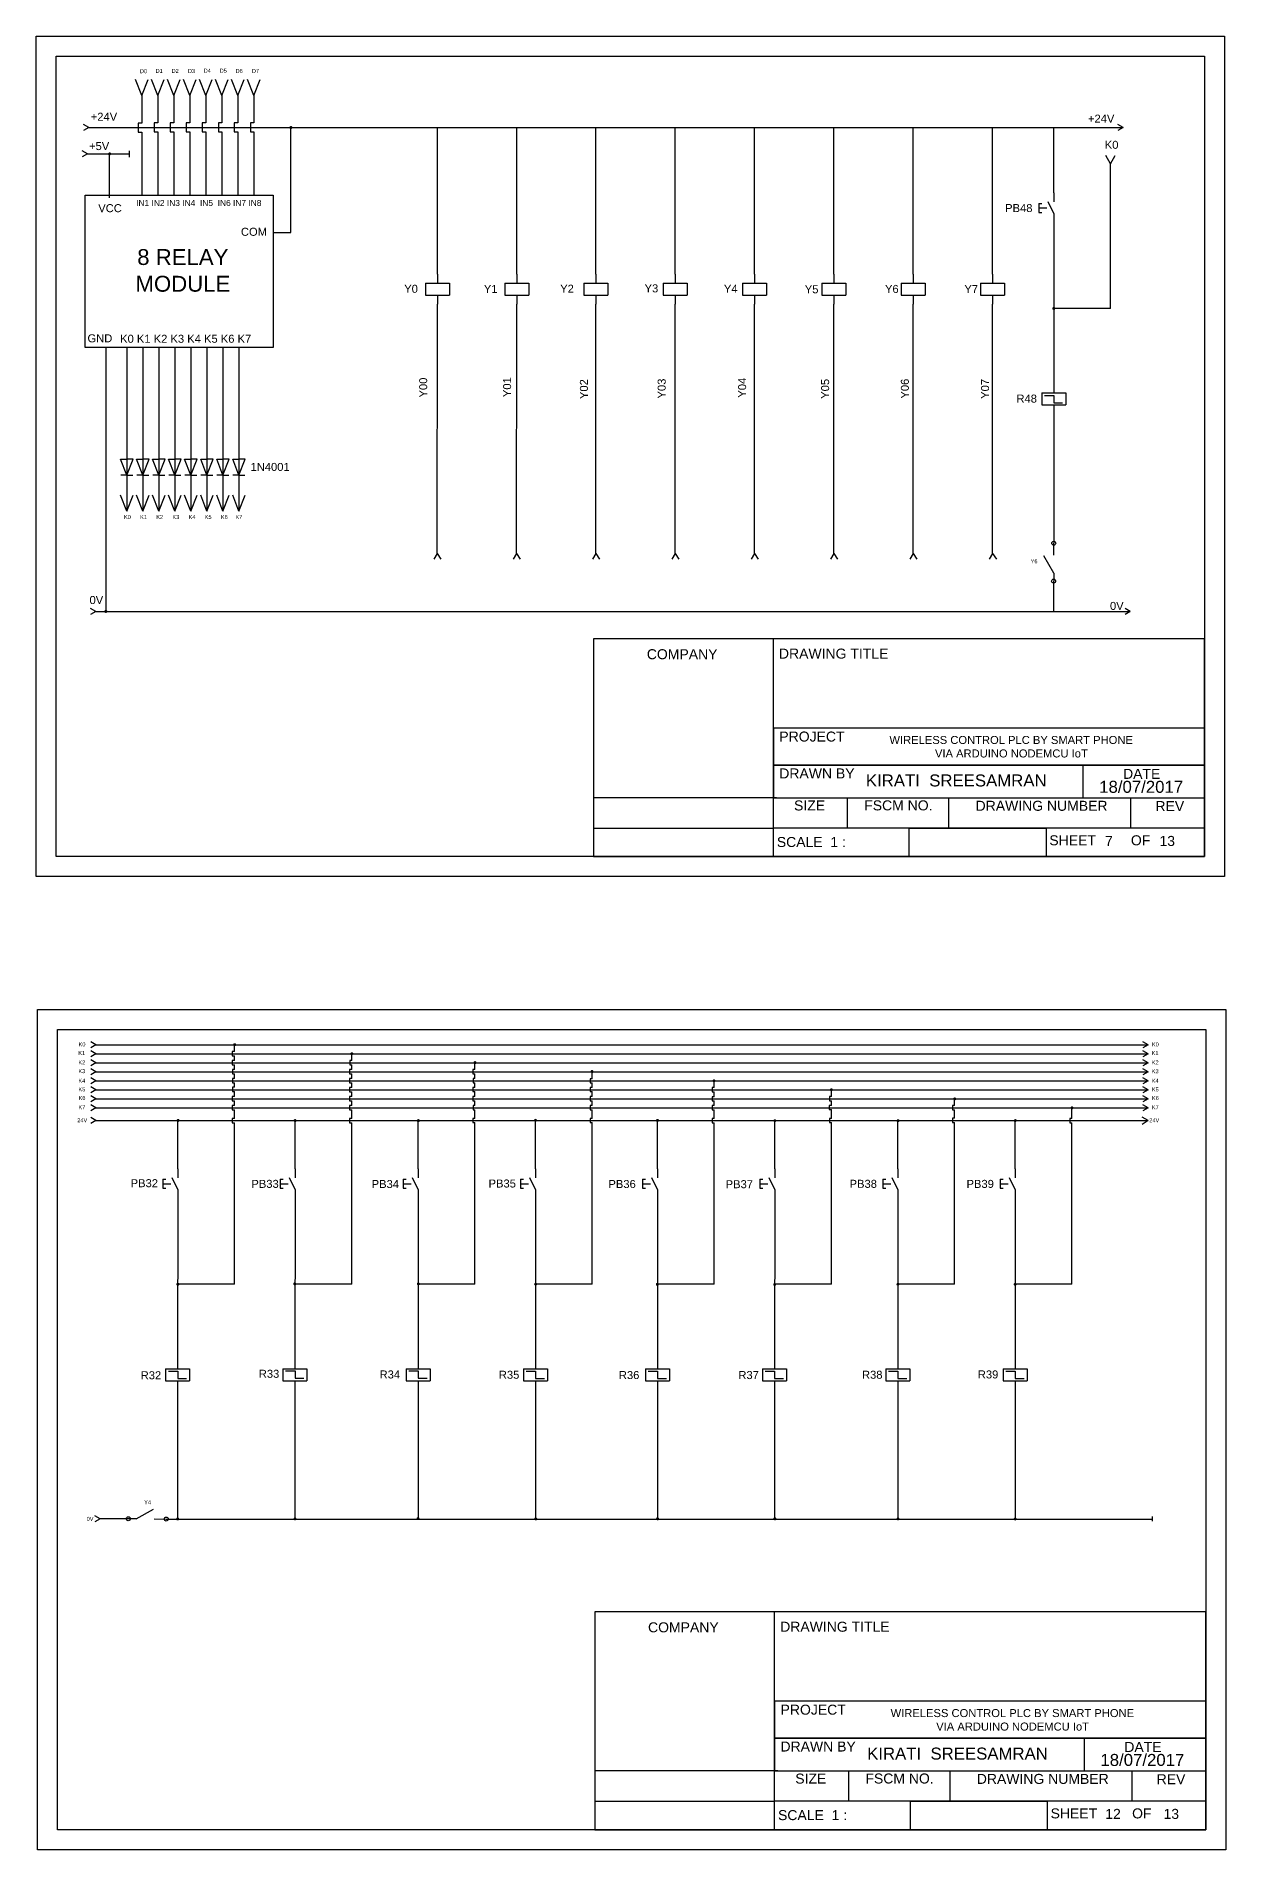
# Model space of a CAD drawing. Header units: millimetres. Extents: x -6 to 1596, y 16 to 720.
# Drawn here: x 317.9 to 615.2, y 17.9 to 471.1 of the extents above; entities that cross this region are included whole.
import ezdxf

# ---------------------------------------------------------------- set-up
doc = ezdxf.new("R2010")
doc.units = ezdxf.units.MM
for name, pattern in [('ACAD_ISO02W100', [15, 12, -3]), ('AUSGEZOGEN', [0]), ('GESTRICHELT', [3, 2, -1]), ('PHANTOM', [2.5, 1.25, -0.25, 0.25, -0.25, 0.25, -0.25])]:
    doc.linetypes.add(name, pattern=pattern)
for name, color, linetype in [('1', 7, 'AUSGEZOGEN'), ('Dash', 7, 'ACAD_ISO02W100'), ('LINES', 7, 'PHANTOM'), ('TCONNECTIONS', 7, 'AUSGEZOGEN')]:
    doc.layers.add(name, color=color, linetype=linetype)
doc.styles.get("Standard").update_dxf_attribs({"font": 'arial.ttf'})

# ---------------------------------------------------------------- blocks, each defined once
blk = doc.blocks.new('E_K001')
at = {"layer": '1', "color": 7}
for p, q in [((0, 0), (0, -2.25)), ((-3, -2.25), (3, -2.25)), ((-3, -2.25), (-3, -5.25)), ((3, -2.25), (3, -5.25)), ((-3, -5.25), (3, -5.25)), ((0, -5.25), (0, -7.5))]:
    blk.add_line(p, q, dxfattribs=at)
blk = doc.blocks.new('E_S011')
at = {"layer": '1', "color": 7}
for p, q in [((0, 0), (0, -2.25)), ((-3.75, -2.62), (-3.75, -4.88)), ((-3.75, -2.62), (-3, -2.62)), ((-1.5, -2.17), (0, -5.25)), ((-3.75, -4.88), (-3, -4.88)), ((0, -5.25), (0, -7.5))]:
    blk.add_line(p, q, dxfattribs=at)
at = {"layer": '1', "color": 7, "linetype": 'GESTRICHELT'}
blk.add_line((-3.75, -3.75), (-0.75, -3.75), dxfattribs=at)

msp = doc.modelspace()

# ---------------------------------------------------------------- linework, layer by layer
at = {"linetype": 'Continuous'}
for p, q in [((331.04, 448.25), (329.74, 449)), ((589.59, 448.25), (588.29, 449)), ((331.04, 448.25), (329.74, 447.5)), ((589.59, 448.25), (588.29, 447.5)), ((330.73, 441.7), (329.43, 442.45)), ((330.73, 441.7), (329.43, 440.95)), ((418.1, 341.85), (417.28, 340.37)), ((418.1, 341.85), (419.08, 340.37)), ((437.94, 341.85), (437.11, 340.37)), ((437.94, 341.85), (438.91, 340.37)), ((457.77, 341.85), (456.94, 340.37)), ((457.77, 341.85), (458.74, 340.37)), ((477.6, 341.85), (476.78, 340.37)), ((477.6, 341.85), (478.57, 340.37)), ((497.43, 341.85), (496.61, 340.37)), ((497.43, 341.85), (498.4, 340.37)), ((517.26, 341.85), (516.44, 340.37)), ((517.26, 341.85), (518.23, 340.37)), ((537.09, 341.85), (536.27, 340.37)), ((537.09, 341.85), (538.06, 340.37)), ((556.92, 341.85), (556.1, 340.37)), ((556.92, 341.85), (557.9, 340.37)), ((332.82, 327.31), (331.52, 328.06)), ((332.82, 327.31), (331.52, 326.56)), ((591.36, 327.31), (590.06, 328.06)), ((591.36, 327.31), (590.06, 326.56)), ((332.84, 219.08), (331.54, 219.83)), ((332.84, 219.08), (331.54, 218.33)), ((332.84, 216.83), (331.54, 217.58)), ((595.82, 219.08), (594.52, 219.83)), ((595.82, 219.08), (594.52, 218.33)), ((595.82, 216.83), (594.52, 217.58)), ((332.84, 216.83), (331.54, 216.08)), ((332.84, 214.58), (331.54, 215.33)), ((332.84, 214.58), (331.54, 213.83)), ((332.84, 212.33), (331.54, 213.08)), ((595.82, 216.83), (594.52, 216.08)), ((595.82, 214.58), (594.52, 215.33)), ((595.82, 214.58), (594.52, 213.83)), ((595.82, 212.33), (594.52, 213.08)), ((332.84, 212.33), (331.54, 211.58)), ((332.84, 210.08), (331.54, 210.83)), ((332.84, 210.08), (331.54, 209.33)), ((332.84, 207.83), (331.54, 208.58)), ((595.82, 212.33), (594.52, 211.58)), ((595.82, 210.08), (594.52, 210.83)), ((595.82, 210.08), (594.52, 209.33)), ((595.82, 207.83), (594.52, 208.58)), ((332.84, 207.83), (331.54, 207.08)), ((332.84, 205.58), (331.54, 206.33)), ((332.84, 205.58), (331.54, 204.83)), ((332.84, 203.33), (331.54, 204.08)), ((595.82, 207.83), (594.52, 207.08)), ((595.82, 205.58), (594.52, 206.33)), ((595.82, 205.58), (594.52, 204.83)), ((595.82, 203.33), (594.52, 204.08)), ((332.84, 203.33), (331.54, 202.58)), ((332.84, 200.11), (331.54, 200.86)), ((332.84, 200.11), (331.54, 199.36)), ((595.82, 200.11), (594.34, 200.93)), ((595.82, 200.11), (594.34, 199.13)), ((595.82, 203.33), (594.52, 202.58)), ((333.86, 100.63), (332.56, 101.38)), ((333.86, 100.63), (332.56, 99.88))]:
    msp.add_line(p, q, dxfattribs=at)
for p, q in [((344.31, 449.38), (343.41, 449.38)), ((343.41, 449.38), (343.41, 447.14)), ((348.31, 449.42), (347.42, 449.42)), ((347.42, 449.42), (347.42, 447.18)), ((352.31, 449.46), (351.37, 449.46)), ((351.37, 449.46), (351.37, 447.22)), ((356.31, 449.42), (355.42, 449.42)), ((355.42, 449.42), (355.42, 447.18)), ((360.31, 449.42), (359.4, 449.42)), ((359.4, 449.42), (359.4, 447.18)), ((364.31, 449.42), (363.45, 449.42)), ((363.45, 449.42), (363.45, 447.18)), ((368.31, 449.42), (367.39, 449.42)), ((367.39, 449.42), (367.39, 447.18)), ((372.31, 449.42), (371.44, 449.42)), ((371.44, 449.42), (371.44, 447.18)), ((343.41, 447.14), (344.31, 447.14)), ((347.42, 447.18), (348.31, 447.18)), ((351.37, 447.22), (352.31, 447.22)), ((355.42, 447.18), (356.31, 447.18)), ((359.4, 447.18), (360.31, 447.18)), ((363.45, 447.18), (364.31, 447.18)), ((367.39, 447.18), (368.31, 447.18)), ((371.44, 447.18), (372.31, 447.18)), ((381.56, 422.01), (381.56, 448.25)), ((418.18, 411.67), (418.18, 448.25)), ((438.01, 411.67), (438.01, 448.25)), ((457.77, 411.67), (457.77, 448.25)), ((477.6, 411.61), (477.6, 448.25)), ((497.43, 411.61), (497.43, 448.25)), ((517.26, 411.61), (517.26, 448.25)), ((537.09, 411.61), (537.09, 448.25)), ((556.92, 411.67), (556.92, 448.25)), ((572.27, 443.97), (572.27, 448.25)), ((336.23, 430.69), (336.23, 441.7)), ((341.16, 442.47), (341.16, 440.85)), ((572.27, 431.95), (572.27, 443.97)), ((586.44, 439.21), (585.26, 441.31)), ((586.44, 439.21), (587.62, 441.31)), ((586.44, 403.09), (586.44, 439.21)), ((377.15, 422.01), (381.56, 422.01)), ((572.27, 424.45), (572.25, 384.21)), ((418.1, 341.85), (418.18, 404.17)), ((437.94, 341.85), (438.01, 404.17)), ((457.77, 341.85), (457.77, 404.17)), ((477.6, 341.85), (477.6, 404.11)), ((497.43, 341.85), (497.43, 404.11)), ((517.26, 341.85), (517.26, 404.11)), ((537.09, 341.85), (537.09, 404.11)), ((556.92, 341.85), (556.92, 404.17)), ((586.44, 403.09), (572.26, 403.09)), ((335.31, 393.34), (335.31, 327.31)), ((569.91, 381.34), (572.25, 381.34)), ((572.25, 381.34), (572.25, 379.49)), ((572.25, 379.49), (574.47, 379.49)), ((572.25, 376.71), (572.25, 344.4)), ((572.21, 334.92), (572.21, 327.31)), ((457.21, 320.53), (457.21, 266.08)), ((609.93, 320.53), (457.21, 320.53)), ((502.16, 266.08), (502.16, 320.53)), ((609.93, 266.08), (609.93, 320.53)), ((609.93, 320.53), (609.93, 266.08)), ((609.93, 298.21), (502.16, 298.21)), ((502.16, 298.21), (502.16, 288.97)), ((609.93, 288.97), (609.93, 298.21)), ((609.93, 288.97), (502.16, 288.97)), ((502.16, 288.97), (502.16, 280.78)), ((502.16, 288.97), (609.93, 288.97)), ((579.5, 288.97), (579.5, 280.78)), ((609.93, 280.78), (609.93, 288.97)), ((502.16, 280.78), (457.21, 280.78)), ((457.21, 280.78), (457.21, 273.19)), ((502.96, 280.78), (502.16, 280.78)), ((502.16, 280.78), (609.93, 280.78)), ((502.16, 273.19), (502.16, 280.78)), ((502.96, 280.78), (609.93, 280.78)), ((520.61, 280.78), (520.61, 273.19)), ((546.01, 280.78), (591.43, 280.78)), ((546.01, 273.19), (546.01, 280.78)), ((591.43, 280.78), (591.43, 273.19)), ((609.93, 280.78), (609.93, 273.19)), ((457.21, 273.19), (502.16, 273.19)), ((502.96, 273.19), (502.16, 273.19)), ((609.93, 273.19), (502.96, 273.19)), ((536.11, 273.19), (570.33, 273.19)), ((536.11, 266.08), (536.11, 273.19)), ((591.43, 273.19), (546.01, 273.19)), ((570.33, 273.19), (570.33, 266.08)), ((457.21, 266.08), (609.93, 266.08)), ((609.93, 266.08), (502.16, 266.08)), ((570.33, 266.08), (536.11, 266.08)), ((332.84, 219.08), (595.82, 219.08)), ((367.46, 217.37), (367.46, 219.08)), ((332.84, 216.83), (595.82, 216.83)), ((332.84, 214.58), (595.82, 214.58)), ((367.46, 217.37), (366.92, 217.37)), ((366.92, 217.37), (366.92, 216.32)), ((366.92, 216.32), (367.46, 216.32)), ((367.46, 215.11), (366.92, 215.11)), ((366.92, 215.11), (366.92, 214.07)), ((366.92, 214.07), (367.46, 214.07)), ((367.46, 215.11), (367.46, 216.32)), ((367.46, 212.87), (367.46, 214.07)), ((396.78, 215.11), (396.28, 215.11)), ((396.28, 215.11), (396.28, 214.07)), ((396.28, 214.07), (396.78, 214.07)), ((396.78, 215.11), (396.78, 216.83)), ((396.78, 212.86), (396.78, 214.07)), ((427.58, 212.84), (427.58, 214.58)), ((332.84, 212.33), (595.82, 212.33)), ((332.84, 210.08), (595.82, 210.08)), ((367.46, 210.6), (366.94, 210.6)), ((366.94, 210.6), (366.94, 209.56)), ((366.94, 209.56), (367.46, 209.56)), ((367.46, 212.87), (366.96, 212.87)), ((366.96, 212.87), (366.96, 211.83)), ((366.96, 211.83), (367.46, 211.83)), ((367.46, 210.6), (367.46, 211.83)), ((367.46, 208.44), (367.46, 209.56)), ((396.78, 210.61), (396.25, 210.61)), ((396.25, 210.61), (396.25, 209.56)), ((396.25, 209.56), (396.78, 209.56)), ((396.78, 212.86), (396.26, 212.86)), ((396.26, 212.86), (396.26, 211.81)), ((396.26, 211.81), (396.78, 211.81)), ((396.78, 210.61), (396.78, 211.81)), ((396.78, 208.37), (396.78, 209.56)), ((427.58, 212.84), (427.08, 212.84)), ((427.08, 212.84), (427.08, 211.8)), ((427.08, 211.8), (427.58, 211.8)), ((427.58, 210.62), (427.09, 210.62)), ((427.09, 210.62), (427.09, 209.58)), ((427.09, 209.58), (427.58, 209.58)), ((427.58, 210.62), (427.58, 211.8)), ((427.58, 208.41), (427.58, 209.58)), ((456.9, 210.58), (456.39, 210.58)), ((456.39, 210.58), (456.39, 209.54)), ((456.39, 209.54), (456.9, 209.54)), ((456.9, 210.58), (456.9, 212.33)), ((456.9, 208.39), (456.9, 209.54)), ((487.36, 208.36), (487.36, 210.08)), ((332.84, 207.83), (595.82, 207.83)), ((332.84, 205.58), (595.82, 205.58)), ((367.46, 206.12), (366.92, 206.12)), ((366.92, 206.12), (366.92, 205.07)), ((366.92, 205.07), (367.46, 205.07)), ((367.46, 208.44), (366.98, 208.44)), ((366.98, 208.44), (366.98, 207.4)), ((366.98, 207.4), (367.46, 207.4)), ((367.46, 206.12), (367.46, 207.4)), ((367.46, 203.87), (367.46, 205.07)), ((396.78, 208.37), (396.24, 208.37)), ((396.24, 208.37), (396.24, 207.32)), ((396.24, 207.32), (396.78, 207.32)), ((396.78, 206.12), (396.26, 206.12)), ((396.26, 206.12), (396.26, 205.08)), ((396.26, 205.08), (396.78, 205.08)), ((396.78, 206.12), (396.78, 207.32)), ((396.78, 203.86), (396.78, 205.08)), ((427.58, 208.41), (427.07, 208.41)), ((427.07, 208.41), (427.07, 207.36)), ((427.07, 207.36), (427.58, 207.36)), ((427.58, 206.12), (427.07, 206.12)), ((427.07, 206.12), (427.07, 205.08)), ((427.07, 205.08), (427.58, 205.08)), ((427.58, 206.12), (427.58, 207.36)), ((427.58, 203.89), (427.58, 205.08)), ((456.9, 208.39), (456.39, 208.39)), ((456.39, 208.39), (456.39, 207.35)), ((456.39, 207.35), (456.9, 207.35)), ((456.9, 206.14), (456.41, 206.14)), ((456.41, 206.14), (456.41, 205.09)), ((456.41, 205.09), (456.9, 205.09)), ((456.9, 206.14), (456.9, 207.35)), ((456.9, 203.88), (456.9, 205.09)), ((487.36, 206.08), (486.84, 206.08)), ((486.84, 206.08), (486.84, 205.04)), ((486.84, 205.04), (487.36, 205.04)), ((487.36, 208.36), (486.85, 208.36)), ((486.85, 208.36), (486.85, 207.31)), ((486.85, 207.31), (487.36, 207.31)), ((487.36, 206.08), (487.36, 207.31)), ((487.36, 203.87), (487.36, 205.04)), ((516.67, 206.11), (516.17, 206.11)), ((516.17, 206.11), (516.17, 205.07)), ((516.17, 205.07), (516.67, 205.07)), ((516.67, 206.11), (516.67, 207.83)), ((516.67, 203.91), (516.67, 205.07)), ((547.48, 203.87), (547.48, 205.58)), ((332.84, 203.33), (595.82, 203.33)), ((353.29, 188.08), (353.29, 200.11)), ((367.46, 203.87), (366.9, 203.87)), ((366.9, 203.87), (366.9, 202.83)), ((366.9, 202.83), (367.46, 202.83)), ((367.46, 200.63), (366.92, 200.63)), ((366.92, 200.63), (366.92, 199.58)), ((366.92, 199.58), (367.46, 199.58)), ((367.46, 200.63), (367.46, 202.83)), ((367.46, 159.22), (367.46, 199.58)), ((382.61, 188.08), (382.61, 200.11)), ((396.78, 203.86), (396.25, 203.86)), ((396.25, 203.86), (396.25, 202.82)), ((396.25, 202.82), (396.78, 202.82)), ((396.78, 200.63), (396.26, 200.63)), ((396.26, 200.63), (396.26, 199.59)), ((396.26, 199.59), (396.78, 199.59)), ((396.78, 200.63), (396.78, 202.82)), ((396.78, 159.22), (396.78, 199.59)), ((413.42, 188.08), (413.42, 200.11)), ((427.58, 200.67), (427.07, 200.67)), ((427.07, 200.67), (427.07, 199.63)), ((427.07, 199.63), (427.58, 199.63)), ((427.58, 203.89), (427.09, 203.89)), ((427.09, 203.89), (427.09, 202.84)), ((427.09, 202.84), (427.58, 202.84)), ((427.58, 200.67), (427.58, 202.84)), ((427.58, 159.22), (427.58, 199.63)), ((442.73, 188.08), (442.73, 200.11)), ((456.9, 200.65), (456.37, 200.65)), ((456.37, 200.65), (456.37, 199.6)), ((456.37, 199.6), (456.9, 199.6)), ((456.9, 203.88), (456.39, 203.88)), ((456.39, 203.88), (456.39, 202.84)), ((456.39, 202.84), (456.9, 202.84)), ((456.9, 200.65), (456.9, 202.84)), ((456.9, 159.22), (456.9, 199.6)), ((473.19, 188.08), (473.19, 200.11)), ((487.36, 200.61), (486.84, 200.61)), ((486.84, 200.61), (486.84, 199.56)), ((486.84, 199.56), (487.36, 199.56)), ((487.36, 203.87), (486.86, 203.87)), ((486.86, 203.87), (486.86, 202.83)), ((486.86, 202.83), (487.36, 202.83)), ((487.36, 200.61), (487.36, 202.83)), ((487.36, 159.22), (487.36, 199.56)), ((502.5, 188.08), (502.5, 200.11)), ((516.67, 203.91), (516.15, 203.91)), ((516.15, 203.91), (516.15, 202.87)), ((516.15, 202.87), (516.67, 202.87)), ((516.67, 200.66), (516.16, 200.66)), ((516.16, 200.66), (516.16, 199.61)), ((516.16, 199.61), (516.67, 199.61)), ((516.67, 200.66), (516.67, 202.87)), ((516.67, 159.22), (516.67, 199.61)), ((533.31, 188.08), (533.31, 200.11)), ((547.48, 200.68), (546.94, 200.68)), ((546.94, 200.68), (546.94, 199.64)), ((546.94, 199.64), (547.48, 199.64)), ((547.48, 203.87), (546.96, 203.87)), ((546.96, 203.87), (546.96, 202.83)), ((546.96, 202.83), (547.48, 202.83)), ((547.48, 200.68), (547.48, 202.83)), ((547.48, 159.22), (547.48, 199.64)), ((562.62, 188.08), (562.62, 200.11)), ((576.79, 200.63), (576.27, 200.63)), ((576.27, 200.63), (576.27, 199.59)), ((576.27, 199.59), (576.79, 199.59)), ((576.79, 200.63), (576.79, 203.33)), ((576.79, 159.22), (576.79, 199.59)), ((353.29, 180.58), (353.27, 140.34)), ((382.61, 180.58), (382.59, 140.34)), ((413.42, 180.58), (413.4, 140.34)), ((442.73, 180.58), (442.71, 140.34)), ((473.19, 180.58), (473.17, 140.34)), ((502.5, 180.58), (502.48, 140.34)), ((533.31, 180.58), (533.29, 140.34)), ((562.62, 180.58), (562.61, 140.34)), ((367.46, 159.22), (353.28, 159.22)), ((396.78, 159.22), (382.6, 159.22)), ((427.58, 159.22), (413.41, 159.22)), ((456.9, 159.22), (442.72, 159.22)), ((487.36, 159.22), (473.18, 159.22)), ((516.67, 159.22), (502.49, 159.22)), ((547.48, 159.22), (533.3, 159.22)), ((576.79, 159.22), (562.61, 159.22)), ((350.96, 137.48), (353.3, 137.48)), ((353.3, 137.48), (353.3, 135.63)), ((380.26, 137.6), (382.6, 137.6)), ((382.6, 137.6), (382.6, 135.75)), ((411.07, 137.59), (413.41, 137.59)), ((413.41, 137.59), (413.41, 135.73)), ((440.4, 137.51), (442.74, 137.51)), ((442.74, 137.51), (442.74, 135.65)), ((470.86, 137.49), (473.2, 137.49)), ((473.2, 137.49), (473.2, 135.63)), ((500.15, 137.53), (502.49, 137.53)), ((502.49, 137.53), (502.49, 135.67)), ((530.94, 137.49), (533.28, 137.49)), ((533.28, 137.49), (533.28, 135.64)), ((560.27, 137.48), (562.6, 137.48)), ((562.6, 137.48), (562.6, 135.62)), ((353.27, 132.84), (353.27, 100.53)), ((353.3, 135.63), (355.52, 135.63)), ((382.59, 132.84), (382.59, 100.53)), ((382.6, 135.75), (384.82, 135.75)), ((413.4, 132.84), (413.4, 100.53)), ((413.41, 135.73), (415.63, 135.73)), ((442.71, 132.84), (442.71, 100.53)), ((442.74, 135.65), (444.96, 135.65)), ((473.17, 132.84), (473.17, 100.53)), ((473.2, 135.63), (475.42, 135.63)), ((502.48, 132.84), (502.48, 100.53)), ((502.49, 135.67), (504.71, 135.67)), ((533.28, 135.64), (535.5, 135.64)), ((533.29, 132.84), (533.29, 100.53)), ((562.6, 135.62), (564.82, 135.62)), ((562.61, 132.84), (562.61, 100.53)), ((340.93, 100.61), (333.86, 100.63)), ((596.84, 101.14), (596.84, 99.98)), ((457.51, 77.35), (457.51, 22.9)), ((610.23, 77.35), (457.51, 77.35)), ((502.46, 22.9), (502.46, 77.35)), ((610.23, 22.9), (610.23, 77.35)), ((610.23, 77.35), (610.23, 22.9)), ((610.23, 55.03), (502.46, 55.03)), ((502.46, 55.03), (502.46, 45.79)), ((610.23, 45.79), (610.23, 55.03)), ((610.23, 45.79), (502.46, 45.79)), ((502.46, 45.79), (502.46, 37.6)), ((502.46, 45.79), (610.23, 45.79)), ((579.81, 45.79), (579.81, 37.6)), ((610.23, 37.6), (610.23, 45.79)), ((502.46, 37.6), (457.51, 37.6)), ((457.51, 37.6), (457.51, 30.01)), ((503.27, 37.6), (502.46, 37.6)), ((502.46, 37.6), (610.23, 37.6)), ((502.46, 30.01), (502.46, 37.6)), ((503.27, 37.6), (610.23, 37.6)), ((520.92, 37.6), (520.92, 30.01)), ((546.32, 37.6), (591.74, 37.6)), ((546.32, 30.01), (546.32, 37.6)), ((591.74, 37.6), (591.74, 30.01)), ((610.23, 37.6), (610.23, 30.01)), ((457.51, 30.01), (502.46, 30.01)), ((503.27, 30.01), (502.46, 30.01)), ((610.23, 30.01), (503.27, 30.01)), ((536.41, 30.01), (570.64, 30.01)), ((536.41, 22.9), (536.41, 30.01)), ((591.74, 30.01), (546.32, 30.01)), ((570.64, 30.01), (570.64, 22.9)), ((457.51, 22.9), (610.23, 22.9)), ((610.23, 22.9), (502.46, 22.9)), ((570.64, 22.9), (536.41, 22.9))]:
    msp.add_line(p, q)
at = {"layer": '1', "color": 7}
for p, q in [((415.18, 409.42), (421.18, 409.42)), ((415.18, 409.42), (415.18, 406.42)), ((418.18, 411.67), (418.18, 409.42)), ((421.18, 409.42), (421.18, 406.42)), ((435.01, 409.42), (441.01, 409.42)), ((435.01, 409.42), (435.01, 406.42)), ((438.01, 411.67), (438.01, 409.42)), ((441.01, 409.42), (441.01, 406.42)), ((454.77, 409.42), (460.77, 409.42)), ((454.77, 409.42), (454.77, 406.42)), ((457.77, 411.67), (457.77, 409.42)), ((460.77, 409.42), (460.77, 406.42)), ((474.6, 409.36), (480.6, 409.36)), ((474.6, 409.36), (474.6, 406.36)), ((477.6, 411.61), (477.6, 409.36)), ((480.6, 409.36), (480.6, 406.36)), ((494.43, 409.36), (500.43, 409.36)), ((494.43, 409.36), (494.43, 406.36)), ((497.43, 411.61), (497.43, 409.36)), ((500.43, 409.36), (500.43, 406.36)), ((514.26, 409.36), (520.26, 409.36)), ((514.26, 409.36), (514.26, 406.36)), ((517.26, 411.61), (517.26, 409.36)), ((520.26, 409.36), (520.26, 406.36)), ((534.09, 409.36), (540.09, 409.36)), ((534.09, 409.36), (534.09, 406.36)), ((537.09, 411.61), (537.09, 409.36)), ((540.09, 409.36), (540.09, 406.36)), ((553.92, 409.42), (559.92, 409.42)), ((553.92, 409.42), (553.92, 406.42)), ((556.92, 411.67), (556.92, 409.42)), ((559.92, 409.42), (559.92, 406.42)), ((415.18, 406.42), (421.18, 406.42)), ((418.18, 406.42), (418.18, 404.17)), ((435.01, 406.42), (441.01, 406.42)), ((438.01, 406.42), (438.01, 404.17)), ((454.77, 406.42), (460.77, 406.42)), ((457.77, 406.42), (457.77, 404.17)), ((474.6, 406.36), (480.6, 406.36)), ((477.6, 406.36), (477.6, 404.11)), ((494.43, 406.36), (500.43, 406.36)), ((497.43, 406.36), (497.43, 404.11)), ((514.26, 406.36), (520.26, 406.36)), ((517.26, 406.36), (517.26, 404.11)), ((534.09, 406.36), (540.09, 406.36)), ((537.09, 406.36), (537.09, 404.11)), ((553.92, 406.42), (559.92, 406.42)), ((556.92, 406.42), (556.92, 404.17))]:
    msp.add_line(p, q, dxfattribs=at)
at = {"layer": 'Dash', "linetype": 'Continuous'}
for p, q in [((317.93, 261.08), (317.93, 471.08)), ((317.93, 471.08), (614.93, 471.08)), ((614.93, 471.08), (614.93, 261.08)), ((322.93, 266.08), (322.93, 466.08)), ((322.93, 466.08), (609.93, 466.08)), ((609.93, 466.08), (609.93, 266.08)), ((344.31, 456.24), (342.73, 460.24)), ((344.31, 456.24), (345.88, 460.24)), ((348.31, 456.24), (346.73, 460.24)), ((348.31, 456.24), (349.88, 460.24)), ((352.31, 456.24), (350.73, 460.24)), ((352.31, 456.24), (353.88, 460.24)), ((356.31, 456.24), (354.73, 460.24)), ((356.31, 456.24), (357.88, 460.24)), ((360.31, 456.24), (358.73, 460.24)), ((360.31, 456.24), (361.88, 460.24)), ((364.31, 456.24), (362.73, 460.24)), ((364.31, 456.24), (365.88, 460.24)), ((368.31, 456.24), (366.73, 460.24)), ((368.31, 456.24), (369.88, 460.24)), ((372.31, 456.24), (370.73, 460.24)), ((372.31, 456.24), (373.88, 460.24)), ((344.31, 456.24), (344.31, 449.38)), ((348.31, 456.24), (348.31, 449.42)), ((352.31, 456.24), (352.31, 449.46)), ((356.31, 456.24), (356.31, 449.42)), ((360.31, 456.24), (360.31, 449.42)), ((364.31, 456.24), (364.31, 449.42)), ((368.31, 456.24), (368.31, 449.42)), ((372.31, 456.24), (372.31, 449.42)), ((331.04, 448.25), (589.59, 448.25)), ((344.31, 447.14), (344.31, 431.4)), ((348.31, 447.18), (348.31, 431.4)), ((352.31, 447.22), (352.31, 431.4)), ((356.31, 447.18), (356.31, 431.4)), ((360.31, 447.18), (360.31, 431.4)), ((364.31, 447.18), (364.31, 431.4)), ((368.31, 447.18), (368.31, 431.4)), ((372.31, 447.18), (372.31, 431.4)), ((330.73, 441.7), (341.16, 441.7)), ((330.17, 431.4), (377.15, 431.4)), ((330.17, 393.34), (330.17, 431.4)), ((377.15, 431.4), (377.15, 393.34)), ((377.15, 393.34), (330.17, 393.34)), ((340.6, 393.34), (340.6, 365.38)), ((344.6, 393.34), (344.6, 365.38)), ((348.6, 393.34), (348.6, 365.38)), ((352.6, 393.34), (352.6, 365.38)), ((356.6, 393.34), (356.6, 365.38)), ((360.6, 393.34), (360.6, 365.38)), ((364.6, 393.34), (364.6, 365.38)), ((368.6, 393.34), (368.6, 365.38)), ((340.6, 361.38), (339.02, 365.38)), ((339.02, 365.38), (340.6, 365.38)), ((340.6, 361.38), (342.17, 365.38)), ((342.17, 365.38), (340.6, 365.38)), ((344.6, 361.38), (343.02, 365.38)), ((343.02, 365.38), (344.6, 365.38)), ((344.6, 361.38), (346.17, 365.38)), ((346.17, 365.38), (344.6, 365.38)), ((348.6, 361.38), (347.02, 365.38)), ((347.02, 365.38), (348.6, 365.38)), ((348.6, 361.38), (350.17, 365.38)), ((350.17, 365.38), (348.6, 365.38)), ((352.6, 361.38), (351.02, 365.38)), ((351.02, 365.38), (352.6, 365.38)), ((352.6, 361.38), (354.17, 365.38)), ((354.17, 365.38), (352.6, 365.38)), ((356.6, 361.38), (355.02, 365.38)), ((355.02, 365.38), (356.6, 365.38)), ((356.6, 361.38), (358.17, 365.38)), ((358.17, 365.38), (356.6, 365.38)), ((360.6, 361.38), (359.02, 365.38)), ((359.02, 365.38), (360.6, 365.38)), ((360.6, 361.38), (362.17, 365.38)), ((362.17, 365.38), (360.6, 365.38)), ((364.6, 361.38), (363.02, 365.38)), ((363.02, 365.38), (364.6, 365.38)), ((364.6, 361.38), (366.17, 365.38)), ((366.17, 365.38), (364.6, 365.38)), ((368.6, 361.38), (367.02, 365.38)), ((367.02, 365.38), (368.6, 365.38)), ((368.6, 361.38), (370.17, 365.38)), ((370.17, 365.38), (368.6, 365.38)), ((340.6, 361.38), (339.1, 361.38)), ((340.6, 361.38), (342.1, 361.38)), ((340.6, 361.38), (340.6, 352.38)), ((344.6, 361.38), (343.1, 361.38)), ((344.6, 361.38), (346.1, 361.38)), ((344.6, 361.38), (344.6, 352.38)), ((348.6, 361.38), (347.1, 361.38)), ((348.6, 361.38), (350.1, 361.38)), ((348.6, 361.38), (348.6, 352.38)), ((352.6, 361.38), (351.1, 361.38)), ((352.6, 361.38), (354.1, 361.38)), ((352.6, 361.38), (352.6, 352.38)), ((356.6, 361.38), (355.1, 361.38)), ((356.6, 361.38), (358.1, 361.38)), ((356.6, 361.38), (356.6, 352.38)), ((360.6, 361.38), (359.1, 361.38)), ((360.6, 361.38), (362.1, 361.38)), ((360.6, 361.38), (360.6, 352.38)), ((364.6, 361.38), (363.1, 361.38)), ((364.6, 361.38), (366.1, 361.38)), ((364.6, 361.38), (364.6, 352.38)), ((368.6, 361.38), (367.1, 361.38)), ((368.6, 361.38), (370.1, 361.38)), ((368.6, 361.38), (368.6, 352.38)), ((340.6, 352.38), (339.02, 356.38)), ((340.6, 352.38), (342.17, 356.38)), ((344.6, 352.38), (343.02, 356.38)), ((344.6, 352.38), (346.17, 356.38)), ((348.6, 352.38), (347.02, 356.38)), ((348.6, 352.38), (350.17, 356.38)), ((352.6, 352.38), (351.02, 356.38)), ((352.6, 352.38), (354.17, 356.38)), ((356.6, 352.38), (355.02, 356.38)), ((356.6, 352.38), (358.17, 356.38)), ((360.6, 352.38), (359.02, 356.38)), ((360.6, 352.38), (362.17, 356.38)), ((364.6, 352.38), (363.02, 356.38)), ((364.6, 352.38), (366.17, 356.38)), ((368.6, 352.38), (367.02, 356.38)), ((368.6, 352.38), (370.17, 356.38)), ((572.25, 336.89), (569.76, 341.23)), ((572.25, 341.4), (572.25, 344.4)), ((572.25, 336.89), (572.25, 334.89)), ((332.82, 327.31), (591.36, 327.31)), ((609.93, 266.08), (322.93, 266.08)), ((614.93, 261.08), (317.93, 261.08)), ((318.23, 17.9), (318.23, 227.9)), ((318.23, 227.9), (615.23, 227.9)), ((615.23, 227.9), (615.23, 17.9)), ((323.23, 22.9), (323.23, 222.9)), ((323.23, 222.9), (610.23, 222.9)), ((610.23, 222.9), (610.23, 22.9)), ((332.84, 200.11), (595.82, 200.11)), ((342.89, 100.57), (340.89, 100.57)), ((342.89, 100.57), (347.24, 103.04)), ((347.4, 100.55), (350.4, 100.53)), ((350.4, 100.53), (596.84, 100.53)), ((610.23, 22.9), (323.23, 22.9)), ((615.23, 17.9), (318.23, 17.9))]:
    msp.add_line(p, q, dxfattribs=at)
for centre in [(572.25, 344.4), (572.21, 334.92), (340.93, 100.61), (350.4, 100.53)]:
    msp.add_circle(centre, 0.5, dxfattribs=at)
at = {"layer": 'LINES', "linetype": 'Continuous'}
for p, q in [((340.6, 365.38), (340.6, 361.38)), ((344.6, 365.38), (344.6, 361.38)), ((348.6, 365.38), (348.6, 361.38)), ((352.6, 365.38), (352.6, 361.38)), ((356.6, 365.38), (356.6, 361.38)), ((360.6, 365.38), (360.6, 361.38)), ((364.6, 365.38), (364.6, 361.38)), ((368.6, 365.38), (368.6, 361.38))]:
    msp.add_line(p, q, dxfattribs=at)
at = {"layer": 'TCONNECTIONS', "color": 7, "const_width": 0.375}
for points in [[(381.39, 448.28, 1), (381.76, 448.28, 1)], [(336.08, 441.69, 1), (336.45, 441.69, 1)], [(572.07, 403.06, 1), (572.44, 403.06, 1)], [(335.13, 327.36, 1), (335.51, 327.36, 1)], [(367.33, 219.08, 1), (367.7, 219.08, 1)], [(396.6, 216.82, 1), (396.98, 216.82, 1)], [(427.4, 214.6, 1), (427.78, 214.6, 1)], [(456.65, 212.36, 1), (457.03, 212.36, 1)], [(487.13, 210.05, 1), (487.5, 210.05, 1)], [(516.47, 207.81, 1), (516.85, 207.81, 1)], [(547.3, 205.53, 1), (547.67, 205.53, 1)], [(353.17, 200.15, 1), (353.55, 200.15, 1)], [(382.42, 200.11, 1), (382.8, 200.11, 1)], [(413.23, 200.1, 1), (413.6, 200.1, 1)], [(442.52, 200.18, 1), (442.9, 200.18, 1)], [(473.02, 200.14, 1), (473.39, 200.14, 1)], [(502.35, 200.09, 1), (502.72, 200.09, 1)], [(533.15, 200.09, 1), (533.53, 200.09, 1)], [(562.45, 200.11, 1), (562.82, 200.11, 1)], [(576.61, 203.3, 1), (576.98, 203.3, 1)], [(353.12, 159.21, 1), (353.5, 159.21, 1)], [(382.34, 159.31, 1), (382.72, 159.31, 1)], [(413.25, 159.31, 1), (413.63, 159.31, 1)], [(442.56, 159.24, 1), (442.93, 159.24, 1)], [(472.98, 159.2, 1), (473.35, 159.2, 1)], [(502.31, 159.17, 1), (502.68, 159.17, 1)], [(533.12, 159.22, 1), (533.49, 159.22, 1)], [(562.42, 159.19, 1), (562.8, 159.19, 1)], [(353.09, 100.56, 1), (353.47, 100.56, 1)], [(382.42, 100.6, 1), (382.79, 100.6, 1)], [(413.17, 100.63, 1), (413.54, 100.63, 1)], [(442.59, 100.57, 1), (442.96, 100.57, 1)], [(473.03, 100.6, 1), (473.41, 100.6, 1)], [(502.35, 100.6, 1), (502.73, 100.6, 1)], [(533.13, 100.58, 1), (533.5, 100.58, 1)], [(562.41, 100.55, 1), (562.79, 100.55, 1)]]:
    msp.add_lwpolyline(points, format="xyb", close=True, dxfattribs=at)

# ---------------------------------------------------------------- block references
for name, p in [('E_S011', (572.27, 431.95)), ('E_K001', (572.25, 384.21)), ('E_S011', (353.29, 188.08)), ('E_S011', (382.61, 188.08)), ('E_S011', (413.42, 188.08)), ('E_S011', (442.73, 188.08)), ('E_S011', (473.19, 188.08)), ('E_S011', (502.5, 188.08)), ('E_S011', (533.31, 188.08)), ('E_S011', (562.62, 188.08)), ('E_K001', (353.27, 140.34)), ('E_K001', (382.59, 140.34)), ('E_K001', (413.4, 140.34)), ('E_K001', (442.71, 140.34)), ('E_K001', (473.17, 140.34)), ('E_K001', (502.48, 140.34)), ('E_K001', (533.29, 140.34)), ('E_K001', (562.61, 140.34))]:
    msp.add_blockref(name, p)

# ---------------------------------------------------------------- texts
for s, height, p in [('COMPANY', 2.5, (470.54, 315.41)), ('DRAWING TITLE', 2.5, (503.56, 315.56)), ('PROJECT', 2.5, (503.66, 294.83)), ('WIRELESS CONTROL PLC BY SMART PHONE', 2, (531.18, 294.23)), ('VIA ARDUINO NODEMCU I', 2, (542.56, 290.86)), ('oT', 2, (577.49, 290.86)), ('DRAWN BY', 2.5, (503.64, 285.62)), ('KIRATI  SREESAMRAN', 3, (525.29, 283.61)), ('SIZE', 2.5, (507.33, 277.61)), ('FSCM NO.', 2.5, (524.87, 277.63)), ('SCALE  1 :', 2.5, (503.03, 268.48)), ('7            13', 2.5, (585.08, 268.75)), ('COMPANY', 2.5, (470.84, 72.23)), ('DRAWING TITLE', 2.5, (503.87, 72.38)), ('PROJECT', 2.5, (503.97, 51.65)), ('WIRELESS CONTROL PLC BY SMART PHONE', 2, (531.48, 51.05)), ('VIA ARDUINO NODEMCU I', 2, (542.87, 47.68)), ('oT', 2, (577.8, 47.68)), ('DRAWN BY', 2.5, (503.94, 42.44)), ('KIRATI  SREESAMRAN', 3, (525.6, 40.43)), ('SIZE', 2.5, (507.64, 34.43)), ('FSCM NO.', 2.5, (525.17, 34.45)), ('SCALE  1 :', 2.5, (503.33, 25.3)), ('12           13', 2.5, (585.13, 25.61))]:
    msp.add_text(s, height=height).set_placement(p)
at = {"attachment_point": 1}
for s, width, insert, char_height in [('DATE', 41.7734, (589.58, 288.01), 2.5), ('18/07/2017', 61.423, (583.61, 285.02), 3), ('DRAWING NUMBER', 41.7734, (552.71, 280.03), 2.5), ('REV', 41.7734, (597.67, 279.96), 2.5), ('SHEET         OF  ', 41.7734, (571.15, 271.41), 2.5), ('18/07/2017', 61.423, (583.91, 41.84), 3), ('DATE', 41.7734, (589.89, 44.83), 2.5), ('DRAWING NUMBER', 41.7734, (553.01, 36.85), 2.5), ('REV', 41.7734, (597.97, 36.78), 2.5), ('SHEET         OF  ', 41.7734, (571.46, 28.23), 2.5)]:
    msp.add_mtext_dynamic_manual_height_columns(s, width=width, gutter_width=12.5, heights=[0], dxfattribs=dict(at, insert=insert, char_height=char_height))
at = {"layer": 'Dash'}
for s, height, p in [('D0', 1, (343.83, 461.85)), ('D1', 1, (347.76, 461.93)), ('D2', 1, (351.76, 461.92)), ('D3', 1, (355.85, 461.9)), ('D4', 1, (359.78, 461.99)), ('D5', 1, (363.77, 461.98)), ('D6', 1, (367.75, 461.9)), ('D7', 1, (371.82, 461.89)), ('+24V', 2, (331.55, 449.97)), ('+24V', 2, (580.8, 449.5)), ('+5V', 2, (331.12, 442.64)), ('K0', 2, (585, 442.96)), ('VCC', 2, (333.42, 427.12)), ('IN1 IN2 IN3 IN4  IN5  IN6 IN7 IN8', 1.5, (342.89, 428.67)), ('PB48', 2, (560.09, 427.15)), ('COM', 2, (369.08, 421.22)), ('8 RELAY', 3.967, (343.16, 413.93)), ('MODULE', 3.967, (342.73, 407.25)), ('Y0', 2, (409.9, 406.98)), ('Y1', 2, (429.81, 406.95)), ('Y2', 2, (448.88, 407)), ('Y3', 2, (469.98, 407.09)), ('Y4', 2, (489.8, 406.98)), ('Y5', 2, (510.02, 406.85)), ('Y6', 2, (530.07, 406.94)), ('Y7', 2, (549.91, 406.9)), ('GND', 2, (330.73, 394.6)), ('K0 K1 K2 K3 K4 K5 K6 K7', 2, (338.89, 394.49)), ('R48', 2, (562.92, 379.54)), ('1N4001', 2, (371.48, 362.46)), ('K0      K1      K2      K3      K4      K5      K6     K7', 1, (339.85, 350.45)), ('Y6', 1, (566.47, 339.39)), ('0V', 2, (331.24, 329.2)), ('0V', 2, (586.3, 327.73)), ('K0', 1, (328.51, 218.66)), ('K0', 1, (596.79, 218.64)), ('K1', 1, (328.44, 216.51)), ('K2', 1, (328.46, 214.15)), ('K1', 1, (596.72, 216.49)), ('K2', 1, (596.75, 214.13)), ('K3', 1, (328.46, 211.97)), ('K4', 1, (328.46, 209.57)), ('K3', 1, (596.75, 211.95)), ('K4', 1, (596.75, 209.55)), ('K5', 1, (328.48, 207.42)), ('K7', 1, (328.48, 202.95)), ('K6', 1, (328.51, 205.26)), ('K5', 1, (596.77, 207.4)), ('K7', 1, (596.77, 202.94)), ('K6', 1, (596.79, 205.24)), ('24V', 1, (328.19, 199.71)), ('24V', 1, (596.13, 199.69)), ('PB32', 2, (341.52, 183.47)), ('PB33', 2, (371.7, 183.3)), ('PB34', 2, (401.76, 183.26)), ('PB35', 2, (430.98, 183.39)), ('PB36', 2, (460.94, 183.26)), ('PB37', 2, (490.24, 183.22)), ('PB38', 2, (521.22, 183.31)), ('PB39', 2, (550.45, 183.29)), ('R32', 2, (344.03, 135.47)), ('R33', 2, (373.55, 135.84)), ('R34', 2, (403.75, 135.67)), ('R35', 2, (433.55, 135.6)), ('R36', 2, (463.55, 135.52)), ('R37', 2, (493.42, 135.52)), ('R38', 2, (524.32, 135.6)), ('R39', 2, (553.27, 135.68)), ('Y4', 1, (344.9, 104.25)), ('0V', 1, (330.52, 100.09))]:
    msp.add_text(s, height=height, dxfattribs=at).set_placement(p)
for s, p in [('Y00', (415.64, 380.81)), ('Y01', (436.61, 380.91)), ('Y02', (455.81, 380.42)), ('Y03', (475.25, 380.56)), ('Y04', (495.36, 380.77)), ('Y05', (516.1, 380.49)), ('Y06', (536.03, 380.54)), ('Y07', (556.08, 380.48))]:
    msp.add_text(s, height=2, rotation=90, dxfattribs=at).set_placement(p)

doc.saveas('drawing.dxf')
